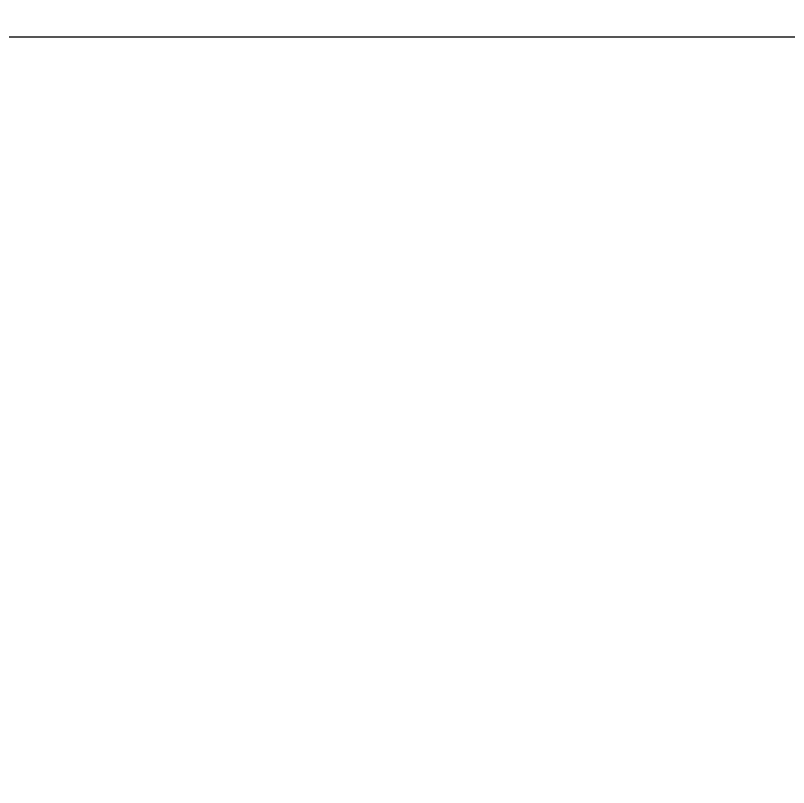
# Model space of a CAD drawing. Header units: metres. Extents: x 149 to 429, y -3 to 162.
# Drawn here: x 365.025 to 367.738, y 84.109 to 86.818 of the extents above; entities that cross this region are included whole.
import ezdxf

# ---------------------------------------------------------------- set-up
doc = ezdxf.new("R2010")
doc.units = ezdxf.units.M
doc.layers.add('1053_ARQ_BASE_MATADOURO_dwg', color=7, linetype='Continuous', lineweight=5, true_color=0x767676)
doc.layers.add('A-ESQ-PORTAS', color=7, linetype='Continuous', lineweight=20)

# ---------------------------------------------------------------- blocks, each defined once
blk = doc.blocks.new('1053_ARQ_BASE_MATADOURO_dwg_arq geral tgov-4039641-TÉRREO 1_20 - Dependente 2')
at = {"color": 253, "lineweight": 5, "true_color": 0xaaaaaa, "flags": 128}
blk.add_lwpolyline([(23.9972, 3.7065), (62.5, 3.7065), (62.5, 3.5558), (23.9972, 3.5558), (23.9972, 3.7065), (23.9972, 9.8559), (47.2592, 9.8559)], dxfattribs=at)
at = {"layer": 'A-ESQ-PORTAS', "color": 253, "true_color": 0xaaaaaa, "flags": 128}
blk.add_lwpolyline([(24.1472, 0.8597), (24.1472, 3.5565), (39.6993, 3.5565), (39.6993, -1.5435), (36.6993, -1.5435)], dxfattribs=at)
blk = doc.blocks.new('1053_ARQ_BASE_MATADOURO_dwg-3625622-TÉRREO 1_20 - Dependente 2')
blk.add_blockref('1053_ARQ_BASE_MATADOURO_dwg_arq geral tgov-4039641-TÉRREO 1_20 - Dependente 2', (130.2098, 83.186))

msp = doc.modelspace()

# ---------------------------------------------------------------- block references
at = {"layer": '1053_ARQ_BASE_MATADOURO_dwg', "color": 253, "true_color": 0xaaaaaa}
msp.add_blockref('1053_ARQ_BASE_MATADOURO_dwg-3625622-TÉRREO 1_20 - Dependente 2', (206.405, 0), dxfattribs=at)

doc.saveas('drawing.dxf')
